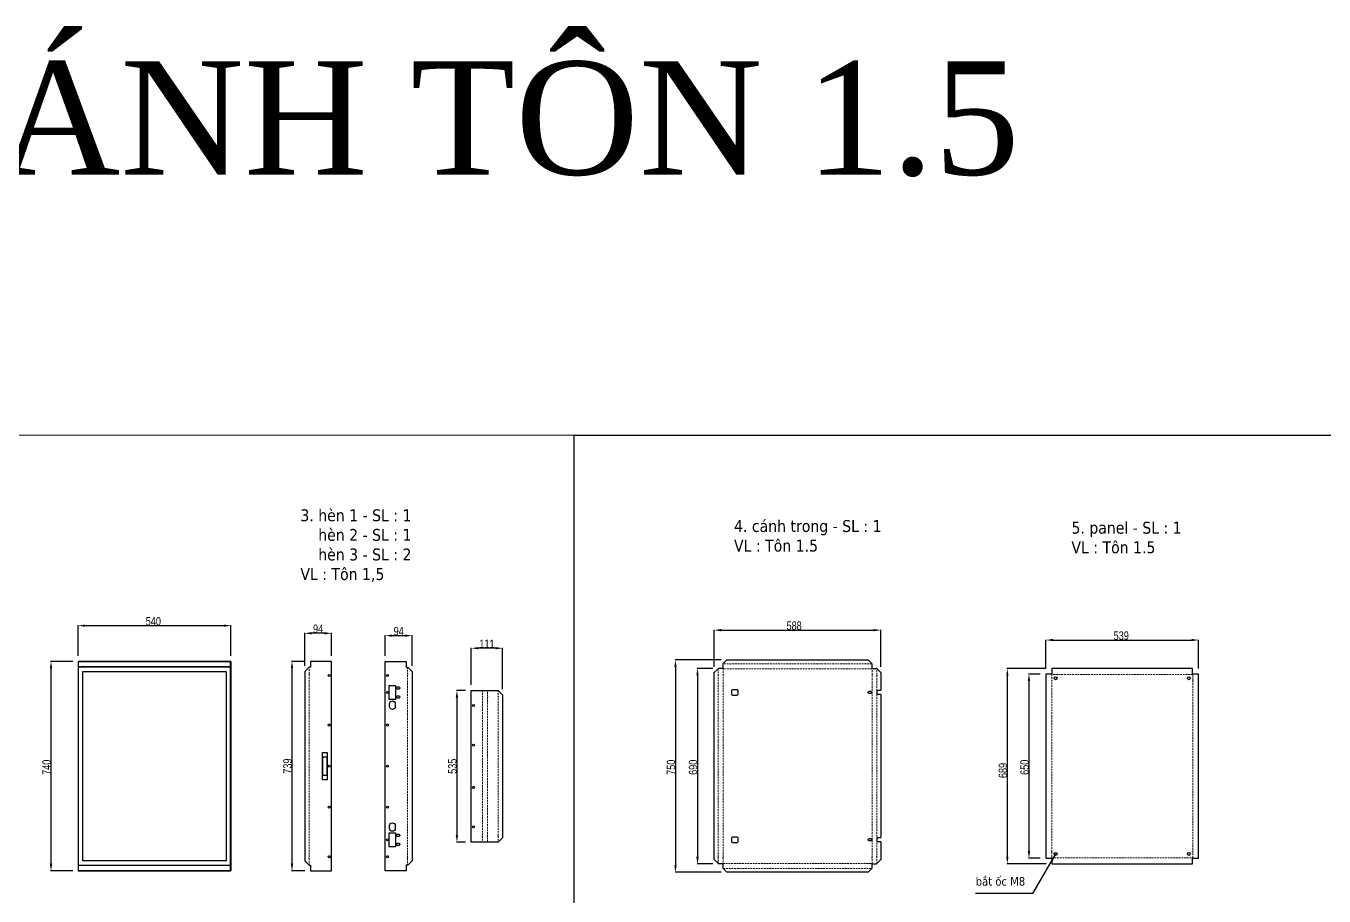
# Model space of a CAD drawing. Header units: inches. Extents: x 21 to 136330, y 8 to 58290.
# Drawn here: x 121051 to 125630, y 29249 to 32320 of the extents above; entities that cross this region are included whole.
import ezdxf
from ezdxf.enums import TextEntityAlignment as Align

# ---------------------------------------------------------------- set-up
doc = ezdxf.new("R2010")
doc.units = ezdxf.units.IN
doc.header["$MEASUREMENT"] = 0
doc.linetypes.add('HIDDEN', pattern=[9.525, 6.35, -3.175])
doc.layers.add('0 TĂNG CỨNG', color=7, linetype='Continuous', lineweight=15)
doc.layers.add('@.0.DM. NÉT ĐỨT', color=8, linetype='HIDDEN', lineweight=9)
for name, color, linetype in [('1-EMC-ACESS', 4, 'Continuous'), ('@.0.DM. NÉT CHÍNH', 7, 'Continuous'), ('@.DM. NÉT CẮT', 2, 'Continuous'), ('@.DM. ĐIỂM DẤU', 1, 'Continuous')]:
    doc.layers.add(name, color=color, linetype=linetype)
doc.layers.add('@.0.DM. KÍCH THƯỚC', color=8, linetype='Continuous', transparency=0.2)
doc.layers.add('@.0.DM. KÍCH THƯỚC @ 1', color=8, linetype='Continuous', transparency=0.2)
doc.styles.add('ARIAL', font='arial.ttf')
doc.styles.add('Note Text (ISO)', font='tahoma.ttf')
doc.styles.add('roman', font='roman.shx', dxfattribs={"width": 0.8})
doc.styles.add('Tahoma (Input Text)', font='tahoma.ttf')
doc.dimstyles.new('Kích thước Duy Mạnh', dxfattribs={"dimtxt": 30, "dimasz": 25, "dimexe": 1.25, "dimexo": 20, "dimtad": 1, "dimdec": 1, "dimtxsty": 'roman', "dimcen": 2.5, "dimclrd": 8, "dimclre": 8, "dimclrt": 2, "dimadec": 0, "dimazin": 0, "dimtfac": 1, "dimtdec": 1, "dimtix": 1, "dimtmove": 0, "dimatfit": 3, "dimfxl": 1, "dimtfillclr": 1, "dimarcsym": 0})

# ---------------------------------------------------------------- blocks, each defined once
blk = doc.blocks.new('*D1731')
at = {"layer": '@.0.DM. KÍCH THƯỚC', "color": 8, "lineweight": -2, "transparency": 16777216}
for p, q in [((121234.9, 30096.8), (121234.9, 30204.2)), ((121774.4, 30096.8), (121774.4, 30204.2))]:
    blk.add_line(p, q, dxfattribs=at)
at = {"layer": '@.0.DM. KÍCH THƯỚC', "lineweight": -2, "transparency": 16777216}
blk.add_line((121259.9, 30203), (121749.4, 30203), dxfattribs=at)
at = {"layer": '@.0.DM. KÍCH THƯỚC', "transparency": 16777216}
for points in [[(121259.9, 30207.1), (121259.9, 30198.8), (121234.9, 30203)], [(121749.4, 30207.1), (121749.4, 30198.8), (121774.4, 30203)]]:
    blk.add_solid(points, dxfattribs=at)
at = {"layer": 'Defpoints', "color": 0, "transparency": 16777216}
for p in [(121774.4, 30203), (121234.9, 30076.8), (121774.4, 30076.8)]:
    blk.add_point(p, dxfattribs=at)
at = {"layer": '@.0.DM. KÍCH THƯỚC', "color": 2, "transparency": 16777216, "insert": (121473.8, 30233.6), "char_height": 30, "attachment_point": 1, "style": 'roman'}
blk.add_mtext('540', dxfattribs=at)
blk = doc.blocks.new('*D1732')
at = {"layer": '@.0.DM. KÍCH THƯỚC', "color": 8, "lineweight": -2, "transparency": 16777216}
for p, q in [((121216.4, 30076.9), (121138.4, 30076.9)), ((121216.4, 29337.4), (121138.4, 29337.4))]:
    blk.add_line(p, q, dxfattribs=at)
at = {"layer": '@.0.DM. KÍCH THƯỚC', "lineweight": -2, "transparency": 16777216}
blk.add_line((121139.6, 30051.9), (121139.6, 29362.4), dxfattribs=at)
at = {"layer": '@.0.DM. KÍCH THƯỚC', "transparency": 16777216}
for points in [[(121135.4, 30051.9), (121143.8, 30051.9), (121139.6, 30076.9)], [(121135.4, 29362.4), (121143.8, 29362.4), (121139.6, 29337.4)]]:
    blk.add_solid(points, dxfattribs=at)
at = {"layer": 'Defpoints', "color": 0, "transparency": 16777216}
for p in [(121236.4, 30076.9), (121139.6, 29337.4), (121236.4, 29337.4)]:
    blk.add_point(p, dxfattribs=at)
at = {"layer": '@.0.DM. KÍCH THƯỚC', "color": 2, "transparency": 16777216, "insert": (121109, 29676.3), "char_height": 30, "attachment_point": 1, "rotation": 90, "style": 'roman'}
blk.add_mtext('740', dxfattribs=at)
blk = doc.blocks.new('*D1733')
at = {"layer": '@.0.DM. KÍCH THƯỚC', "color": 8, "lineweight": -2, "transparency": 16777216}
for p, q in [((124648.5, 30052.2), (124648.5, 30153.4)), ((125187.2, 30052.2), (125187.2, 30153.4))]:
    blk.add_line(p, q, dxfattribs=at)
at = {"layer": '@.0.DM. KÍCH THƯỚC', "lineweight": -2, "transparency": 16777216}
blk.add_line((124673.5, 30152.2), (125162.2, 30152.2), dxfattribs=at)
at = {"layer": '@.0.DM. KÍCH THƯỚC', "transparency": 16777216}
for points in [[(124673.5, 30156.3), (124673.5, 30148), (124648.5, 30152.2)], [(125162.2, 30156.3), (125162.2, 30148), (125187.2, 30152.2)]]:
    blk.add_solid(points, dxfattribs=at)
at = {"layer": 'Defpoints', "color": 0, "transparency": 16777216}
for p in [(125187.2, 30152.2), (124648.5, 30032.2), (125187.2, 30032.2)]:
    blk.add_point(p, dxfattribs=at)
at = {"layer": '@.0.DM. KÍCH THƯỚC', "color": 2, "transparency": 16777216, "insert": (124887.6, 30182.8), "char_height": 30, "attachment_point": 1, "style": 'roman'}
blk.add_mtext('539', dxfattribs=at)
blk = doc.blocks.new('*D1734')
at = {"layer": '@.0.DM. KÍCH THƯỚC', "color": 8, "lineweight": -2, "transparency": 16777216}
for p, q in [((124649.5, 30051.6), (124511.3, 30051.6)), ((124649.5, 29362.8), (124511.3, 29362.8))]:
    blk.add_line(p, q, dxfattribs=at)
at = {"layer": '@.0.DM. KÍCH THƯỚC', "lineweight": -2, "transparency": 16777216}
blk.add_line((124512.6, 29387.8), (124512.6, 30026.6), dxfattribs=at)
at = {"layer": '@.0.DM. KÍCH THƯỚC', "transparency": 16777216}
for points in [[(124508.4, 30026.6), (124516.7, 30026.6), (124512.6, 30051.6)], [(124508.4, 29387.8), (124516.7, 29387.8), (124512.6, 29362.8)]]:
    blk.add_solid(points, dxfattribs=at)
at = {"layer": 'Defpoints', "color": 0, "transparency": 16777216}
for p in [(124512.6, 30051.6), (124669.5, 30051.6), (124669.5, 29362.8)]:
    blk.add_point(p, dxfattribs=at)
at = {"layer": '@.0.DM. KÍCH THƯỚC', "color": 2, "transparency": 16777216, "insert": (124482, 29665), "char_height": 30, "attachment_point": 1, "rotation": 90, "style": 'roman'}
blk.add_mtext('689', dxfattribs=at)
blk = doc.blocks.new('*D1758')
at = {"layer": '@.0.DM. KÍCH THƯỚC', "color": 8, "lineweight": -2, "transparency": 16777216}
for p, q in [((123503.8, 30082), (123340.8, 30082)), ((123503.8, 29332.4), (123340.8, 29332.4))]:
    blk.add_line(p, q, dxfattribs=at)
at = {"layer": '@.0.DM. KÍCH THƯỚC', "lineweight": -2, "transparency": 16777216}
blk.add_line((123342, 30057), (123342, 29357.4), dxfattribs=at)
at = {"layer": '@.0.DM. KÍCH THƯỚC', "transparency": 16777216}
for points in [[(123337.9, 30057), (123346.2, 30057), (123342, 30082)], [(123337.9, 29357.4), (123346.2, 29357.4), (123342, 29332.4)]]:
    blk.add_solid(points, dxfattribs=at)
at = {"layer": 'Defpoints', "color": 0, "transparency": 16777216}
for p in [(123523.8, 30082), (123342, 29332.4), (123523.8, 29332.4)]:
    blk.add_point(p, dxfattribs=at)
at = {"layer": '@.0.DM. KÍCH THƯỚC', "color": 2, "transparency": 16777216, "insert": (123311.4, 29676.3), "char_height": 30, "attachment_point": 1, "rotation": 90, "style": 'roman'}
blk.add_mtext('750', dxfattribs=at)
blk = doc.blocks.new('*D1759')
at = {"layer": '@.0.DM. KÍCH THƯỚC', "color": 8, "lineweight": -2, "transparency": 16777216}
for p, q in [((123478.9, 30057.1), (123478.9, 30188.4)), ((124066.5, 30057.1), (124066.5, 30188.4))]:
    blk.add_line(p, q, dxfattribs=at)
at = {"layer": '@.0.DM. KÍCH THƯỚC', "lineweight": -2, "transparency": 16777216}
blk.add_line((123503.9, 30187.1), (124041.5, 30187.1), dxfattribs=at)
at = {"layer": '@.0.DM. KÍCH THƯỚC', "transparency": 16777216}
for points in [[(123503.9, 30191.3), (123503.9, 30182.9), (123478.9, 30187.1)], [(124041.5, 30191.3), (124041.5, 30182.9), (124066.5, 30187.1)]]:
    blk.add_solid(points, dxfattribs=at)
at = {"layer": 'Defpoints', "color": 0, "transparency": 16777216}
for p in [(124066.5, 30187.1), (123478.9, 30037.1), (124066.5, 30037.1)]:
    blk.add_point(p, dxfattribs=at)
at = {"layer": '@.0.DM. KÍCH THƯỚC', "color": 2, "transparency": 16777216, "insert": (123733.9, 30217.7), "char_height": 30, "attachment_point": 1, "style": 'roman'}
blk.add_mtext('588', dxfattribs=at)
blk = doc.blocks.new('*D1760')
at = {"layer": '@.0.DM. KÍCH THƯỚC', "color": 8, "lineweight": -2, "transparency": 16777216}
for p, q in [((123474.3, 30052.2), (123418.6, 30052.2)), ((123474.3, 29362.2), (123418.6, 29362.2))]:
    blk.add_line(p, q, dxfattribs=at)
at = {"layer": '@.0.DM. KÍCH THƯỚC', "lineweight": -2, "transparency": 16777216}
blk.add_line((123419.8, 30027.2), (123419.8, 29387.2), dxfattribs=at)
at = {"layer": '@.0.DM. KÍCH THƯỚC', "transparency": 16777216}
for points in [[(123415.6, 30027.2), (123424, 30027.2), (123419.8, 30052.2)], [(123415.6, 29387.2), (123424, 29387.2), (123419.8, 29362.2)]]:
    blk.add_solid(points, dxfattribs=at)
at = {"layer": 'Defpoints', "color": 0, "transparency": 16777216}
for p in [(123494.3, 30052.2), (123419.8, 29362.2), (123494.3, 29362.2)]:
    blk.add_point(p, dxfattribs=at)
at = {"layer": '@.0.DM. KÍCH THƯỚC', "color": 2, "transparency": 16777216, "insert": (123389.2, 29676.3), "char_height": 30, "attachment_point": 1, "rotation": 90, "style": 'roman'}
blk.add_mtext('690', dxfattribs=at)
blk = doc.blocks.new('*D1761')
at = {"layer": '@.0.DM. KÍCH THƯỚC', "color": 8, "lineweight": -2, "transparency": 16777216}
for p, q in [((124628.5, 30032.2), (124587.6, 30032.2)), ((124628.5, 29382.2), (124587.6, 29382.2))]:
    blk.add_line(p, q, dxfattribs=at)
at = {"layer": '@.0.DM. KÍCH THƯỚC', "lineweight": -2, "transparency": 16777216}
blk.add_line((124588.9, 30007.2), (124588.9, 29407.2), dxfattribs=at)
at = {"layer": '@.0.DM. KÍCH THƯỚC', "transparency": 16777216}
for points in [[(124584.7, 30007.2), (124593.1, 30007.2), (124588.9, 30032.2)], [(124584.7, 29407.2), (124593.1, 29407.2), (124588.9, 29382.2)]]:
    blk.add_solid(points, dxfattribs=at)
at = {"layer": 'Defpoints', "color": 0, "transparency": 16777216}
for p in [(124648.5, 30032.2), (124588.9, 29382.2), (124648.5, 29382.2)]:
    blk.add_point(p, dxfattribs=at)
at = {"layer": '@.0.DM. KÍCH THƯỚC', "color": 2, "transparency": 16777216, "insert": (124558.3, 29676.3), "char_height": 30, "attachment_point": 1, "rotation": 90, "style": 'roman'}
blk.add_mtext('650', dxfattribs=at)
blk = doc.blocks.new('KHUNG KT1')
at = {"color": 7}
blk.add_lwpolyline([(0, 0), (7128, 0), (7128, -5040), (0, -5040)], close=True, dxfattribs=at)
at = {"color": 1, "style": 'Tahoma (Input Text)', "flags": 8}
for tag, p in [('#03', (1514.7, -4846.3)), ('#01', (328.9, -4851.1)), ('#05', (2819, -4851.1)), ('#07', (4424, -4851.1)), ('#09', (5172.9, -4851.1)), ('#02', (189.8, -4995.1)), ('#04', (1755.3, -4995.1)), ('#06', (2727.8, -4995.1)), ('#08', (4382.7, -4995.1)), ('#10', (5172.9, -4995.1))]:
    blk.add_attdef(tag, p, '', height=60, dxfattribs=at)
blk.add_attdef('#11', text='', height=60, dxfattribs=at).set_placement((6996, -4961.6), align=Align.CENTER)
at = {"layer": '0 TĂNG CỨNG', "color": 1, "style": 'ARIAL'}
blk.add_attdef('#12', (852.8, -4987.6), '', height=60, dxfattribs=at)
blk = doc.blocks.new('*D1775')
at = {"layer": '@.0.DM. KÍCH THƯỚC', "color": 8, "lineweight": -2, "transparency": 16777216}
for p, q in [((122034.8, 30076.8), (121988.3, 30076.8)), ((122034.8, 29337.5), (121988.3, 29337.5))]:
    blk.add_line(p, q, dxfattribs=at)
at = {"layer": '@.0.DM. KÍCH THƯỚC', "lineweight": -2, "transparency": 16777216}
blk.add_line((121989.6, 30051.8), (121989.6, 29362.5), dxfattribs=at)
at = {"layer": '@.0.DM. KÍCH THƯỚC', "transparency": 16777216}
for points in [[(121985.4, 30051.8), (121993.8, 30051.8), (121989.6, 30076.8)], [(121985.4, 29362.5), (121993.8, 29362.5), (121989.6, 29337.5)]]:
    blk.add_solid(points, dxfattribs=at)
at = {"layer": 'Defpoints', "color": 0, "transparency": 16777216}
for p in [(122054.8, 30076.8), (121989.6, 29337.5), (122054.8, 29337.5)]:
    blk.add_point(p, dxfattribs=at)
at = {"layer": '@.0.DM. KÍCH THƯỚC', "color": 2, "transparency": 16777216, "insert": (121974, 29707.2), "char_height": 30, "attachment_point": 5, "rotation": 90, "style": 'roman'}
blk.add_mtext('739', dxfattribs=at)
blk = doc.blocks.new('*D1776')
at = {"layer": '@.0.DM. KÍCH THƯỚC', "color": 8, "lineweight": -2, "transparency": 16777216}
for p, q in [((122601.9, 29974.3), (122570, 29974.3)), ((122601.9, 29439), (122570, 29439))]:
    blk.add_line(p, q, dxfattribs=at)
at = {"layer": '@.0.DM. KÍCH THƯỚC', "lineweight": -2, "transparency": 16777216}
blk.add_line((122571.2, 29949.3), (122571.2, 29464), dxfattribs=at)
at = {"layer": '@.0.DM. KÍCH THƯỚC', "transparency": 16777216}
for points in [[(122567.1, 29949.3), (122575.4, 29949.3), (122571.2, 29974.3)], [(122567.1, 29464), (122575.4, 29464), (122571.2, 29439)]]:
    blk.add_solid(points, dxfattribs=at)
at = {"layer": 'Defpoints', "color": 0, "transparency": 16777216}
for p in [(122621.9, 29974.3), (122571.2, 29439), (122621.9, 29439)]:
    blk.add_point(p, dxfattribs=at)
at = {"layer": '@.0.DM. KÍCH THƯỚC', "color": 2, "transparency": 16777216, "insert": (122555.6, 29706.7), "char_height": 30, "attachment_point": 5, "rotation": 90, "style": 'roman'}
blk.add_mtext('535', dxfattribs=at)
blk = doc.blocks.new('*D1780')
at = {"layer": '@.0.DM. KÍCH THƯỚC', "color": 8, "lineweight": -2, "transparency": 16777216}
for p, q in [((122034.4, 30061.4), (122034.4, 30177.2)), ((122128.8, 30096.8), (122128.8, 30177.2))]:
    blk.add_line(p, q, dxfattribs=at)
at = {"layer": '@.0.DM. KÍCH THƯỚC', "lineweight": -2, "transparency": 16777216}
blk.add_line((122103.8, 30176), (122059.4, 30176), dxfattribs=at)
at = {"layer": '@.0.DM. KÍCH THƯỚC', "transparency": 16777216}
for points in [[(122059.4, 30180.2), (122059.4, 30171.8), (122034.4, 30176)], [(122103.8, 30180.2), (122103.8, 30171.8), (122128.8, 30176)]]:
    blk.add_solid(points, dxfattribs=at)
at = {"layer": 'Defpoints', "color": 0, "transparency": 16777216}
for p in [(122034.4, 30176), (122034.4, 30041.4), (122128.8, 30076.8)]:
    blk.add_point(p, dxfattribs=at)
at = {"layer": '@.0.DM. KÍCH THƯỚC', "color": 2, "transparency": 16777216, "insert": (122081.6, 30191.6), "char_height": 30, "attachment_point": 5, "style": 'roman'}
blk.add_mtext('94', dxfattribs=at)
blk = doc.blocks.new('*D1781')
at = {"layer": '@.0.DM. KÍCH THƯỚC', "color": 8, "lineweight": -2, "transparency": 16777216}
for p, q in [((122318.7, 30096.8), (122318.7, 30168.9)), ((122413.1, 30061.4), (122413.1, 30168.9))]:
    blk.add_line(p, q, dxfattribs=at)
at = {"layer": '@.0.DM. KÍCH THƯỚC', "lineweight": -2, "transparency": 16777216}
blk.add_line((122343.7, 30167.6), (122388.1, 30167.6), dxfattribs=at)
at = {"layer": '@.0.DM. KÍCH THƯỚC', "transparency": 16777216}
for points in [[(122343.7, 30171.8), (122343.7, 30163.5), (122318.7, 30167.6)], [(122388.1, 30171.8), (122388.1, 30163.5), (122413.1, 30167.6)]]:
    blk.add_solid(points, dxfattribs=at)
at = {"layer": 'Defpoints', "color": 0, "transparency": 16777216}
for p in [(122413.1, 30167.6), (122318.7, 30076.8), (122413.1, 30041.4)]:
    blk.add_point(p, dxfattribs=at)
at = {"layer": '@.0.DM. KÍCH THƯỚC', "color": 2, "transparency": 16777216, "insert": (122365.9, 30183.2), "char_height": 30, "attachment_point": 5, "style": 'roman'}
blk.add_mtext('94', dxfattribs=at)
blk = doc.blocks.new('*D1782')
at = {"layer": '@.0.DM. KÍCH THƯỚC', "color": 8, "lineweight": -2, "transparency": 16777216}
for p, q in [((122621.9, 29994.3), (122621.9, 30124.5)), ((122732.5, 29978.9), (122732.5, 30124.5))]:
    blk.add_line(p, q, dxfattribs=at)
at = {"layer": '@.0.DM. KÍCH THƯỚC', "lineweight": -2, "transparency": 16777216}
blk.add_line((122707.5, 30123.2), (122646.9, 30123.2), dxfattribs=at)
at = {"layer": '@.0.DM. KÍCH THƯỚC', "transparency": 16777216}
for points in [[(122646.9, 30127.4), (122646.9, 30119.1), (122621.9, 30123.2)], [(122707.5, 30127.4), (122707.5, 30119.1), (122732.5, 30123.2)]]:
    blk.add_solid(points, dxfattribs=at)
at = {"layer": 'Defpoints', "color": 0, "transparency": 16777216}
for p in [(122621.9, 30123.2), (122621.9, 29974.3), (122732.5, 29958.9)]:
    blk.add_point(p, dxfattribs=at)
at = {"layer": '@.0.DM. KÍCH THƯỚC', "color": 2, "transparency": 16777216, "insert": (122677.2, 30138.8), "char_height": 30, "attachment_point": 5, "style": 'roman'}
blk.add_mtext('111', dxfattribs=at)

msp = doc.modelspace()

# ---------------------------------------------------------------- linework, layer by layer
at = {"layer": '@.0.DM. KÍCH THƯỚC'}
msp.add_lwpolyline([(122113.755, 29739.1695), (122097.755, 29739.1695), (122097.755, 29675.1695), (122113.755, 29675.1695)], close=True, dxfattribs=at)
at = {"layer": '@.0.DM. NÉT CHÍNH'}
for p, q in [((123511.7829, 30069.9553), (123523.7829, 30081.9553)), ((123523.7829, 30081.9553), (124021.6415, 30081.9553)), ((124021.6415, 30081.9553), (124033.6415, 30069.9553)), ((121234.8714, 30076.8488), (121236.3714, 30076.8488)), ((121234.8714, 30076.8488), (121234.8714, 29337.4902)), ((121234.8714, 30056.8488), (121236.3714, 30056.8488)), ((121236.3714, 29337.4902), (121236.3714, 30076.8488)), ((121236.4421, 30075.4195), (121236.4421, 30076.9195)), ((121772.8007, 30076.9195), (121236.4421, 30076.9195)), ((121772.8007, 30075.4195), (121236.4421, 30075.4195)), ((121236.4421, 30073.9195), (121236.4421, 30075.4195)), ((121236.4421, 30059.9195), (121236.4421, 30073.9195)), ((121236.4421, 30059.9195), (121236.4421, 30056.9195)), ((121236.4421, 30058.4195), (121772.8007, 30058.4195)), ((121772.8007, 30056.9195), (121236.4421, 30056.9195)), ((121251.8714, 29372.9195), (121251.8714, 30041.4195)), ((121251.8714, 30041.4195), (121757.3714, 30041.4195)), ((121757.3714, 30041.4195), (121757.3714, 29372.9195)), ((121772.8007, 30075.4195), (121772.8007, 30076.9195)), ((121772.8007, 30073.9195), (121772.8007, 30075.4195)), ((121772.8007, 30073.9195), (121772.8007, 30059.9195)), ((121772.8007, 30056.9195), (121772.8007, 30059.9195)), ((121772.8714, 29337.4902), (121772.8714, 30076.8488)), ((121774.3714, 30076.8488), (121772.8714, 30076.8488)), ((121772.8714, 30056.8488), (121774.3714, 30056.8488)), ((121774.3714, 30076.8488), (121774.3714, 29337.4902)), ((123478.9263, 30037.0988), (123490.9263, 30049.0988)), ((123478.9263, 29377.2402), (123478.9263, 30037.0988)), ((123509.1086, 30052.1695), (123494.3193, 30052.1695)), ((123510.4122, 30066.5624), (123510.7577, 30067.4177)), ((123510.4122, 30052.1695), (123510.4122, 30066.5624)), ((123510.4122, 30052.1695), (123510.4122, 30050.8659)), ((123510.7577, 30067.4177), (123510.8691, 30067.6934)), ((123510.8691, 30067.6934), (123511.7829, 30069.9553)), ((124033.6415, 30069.9553), (124034.5553, 30067.6934)), ((124034.5553, 30067.6934), (124034.6666, 30067.4177)), ((124034.6666, 30067.4177), (124035.0122, 30066.5624)), ((124035.0122, 30066.5624), (124035.0122, 30052.1695)), ((124035.0122, 30052.1695), (124035.0122, 30050.8659)), ((124036.3157, 30052.1695), (124051.1051, 30052.1695)), ((124054.498, 30049.0988), (124066.498, 30037.0988)), ((124066.498, 30037.0988), (124066.498, 29974.6695)), ((121772.8714, 30030.3488), (121774.3714, 30030.3488)), ((121772.8714, 30023.3488), (121774.3714, 30023.3488)), ((124052.8016, 29974.6695), (124052.8016, 29959.6695)), ((124053.1739, 29974.6695), (124052.8016, 29974.6695)), ((124053.1739, 29959.6695), (124052.8016, 29959.6695)), ((124053.1739, 29974.6695), (124066.498, 29974.6695)), ((124066.498, 29959.6695), (124053.1739, 29959.6695)), ((124066.498, 29959.6695), (124066.498, 29454.6695)), ((124053.1739, 29454.6695), (124052.8016, 29454.6695)), ((124052.8016, 29454.6695), (124052.8016, 29439.6695)), ((124053.1739, 29439.6695), (124052.8016, 29439.6695)), ((124053.1739, 29454.6695), (124066.498, 29454.6695)), ((124066.498, 29439.6695), (124053.1739, 29439.6695)), ((124066.498, 29439.6695), (124066.498, 29377.2402)), ((121236.3714, 29357.4902), (121234.8714, 29357.4902)), ((121236.4421, 29357.4195), (121772.8007, 29357.4195)), ((121236.4421, 29357.4195), (121236.4421, 29354.4195)), ((121772.8007, 29355.9195), (121236.4421, 29355.9195)), ((121236.4421, 29340.4195), (121236.4421, 29354.4195)), ((121757.3714, 29372.9195), (121251.8714, 29372.9195)), ((121772.8007, 29354.4195), (121772.8007, 29357.4195)), ((121772.8007, 29354.4195), (121772.8007, 29340.4195)), ((121772.8714, 29390.9902), (121774.3714, 29390.9902)), ((121772.8714, 29383.9902), (121774.3714, 29383.9902)), ((121774.3714, 29357.4902), (121772.8714, 29357.4902)), ((123490.9263, 29365.2402), (123478.9263, 29377.2402)), ((123509.1086, 29362.1695), (123494.3193, 29362.1695)), ((123510.4122, 29362.1695), (123510.4122, 29363.473)), ((123510.4122, 29347.7766), (123510.4122, 29362.1695)), ((123510.7577, 29346.9212), (123510.4122, 29347.7766)), ((123510.8691, 29346.6456), (123510.7577, 29346.9212)), ((124034.6666, 29346.9212), (124033.6415, 29344.3836)), ((124035.0122, 29347.7766), (124034.6666, 29346.9212)), ((124035.0122, 29362.1695), (124035.0122, 29363.473)), ((124035.0122, 29362.1695), (124035.0122, 29347.7766)), ((124036.3157, 29362.1695), (124051.1051, 29362.1695)), ((124066.498, 29377.2402), (124054.498, 29365.2402)), ((121234.8714, 29337.4902), (121236.3714, 29337.4902)), ((121236.4421, 29340.4195), (121236.4421, 29338.9195)), ((121236.4421, 29338.9195), (121772.8007, 29338.9195)), ((121236.4421, 29338.9195), (121236.4421, 29337.4195)), ((121236.4421, 29337.4195), (121772.8007, 29337.4195)), ((121772.8007, 29340.4195), (121772.8007, 29338.9195)), ((121772.8007, 29338.9195), (121772.8007, 29337.4195)), ((121774.3714, 29337.4902), (121772.8714, 29337.4902)), ((123511.7829, 29344.3836), (123510.8691, 29346.6456)), ((123523.7829, 29332.3836), (123511.7829, 29344.3836)), ((124021.6415, 29332.3836), (123523.7829, 29332.3836)), ((124033.6415, 29344.3836), (124021.6415, 29332.3836))]:
    msp.add_line(p, q, dxfattribs=at)
for points in [[(122128.755, 30076.8488), (122054.755, 30076.8488), (122054.755, 30056.8488), (122049.7913, 30056.8488), (122034.3621, 30041.4195), (122034.3621, 29372.9195), (122049.7913, 29357.4902), (122054.755, 29357.4902), (122054.755, 29337.4902), (122128.755, 29337.4902)], [(122318.7073, 29337.4902), (122318.7073, 30076.8488), (122392.7073, 30076.8488), (122392.7073, 30056.8488), (122397.6709, 30056.8488), (122413.1002, 30041.4195), (122413.1002, 29372.9195), (122397.6709, 29357.4902), (122392.7073, 29357.4902), (122392.7073, 29337.4902)], [(122621.8679, 29438.9902), (122621.8679, 29974.3488), (122717.1174, 29974.3488), (122732.5467, 29958.9195), (122732.5467, 29454.4195), (122717.1174, 29438.9902)]]:
    msp.add_lwpolyline(points, close=True, dxfattribs=at)
msp.add_lwpolyline([(125166.1433, 29382.1695), (125166.1433, 29383.473, -0.414213562), (125167.4468, 29382.1695), (125187.2362, 29382.1695), (125187.2362, 30032.1695), (125167.4468, 30032.1695, -0.414213562), (125166.1433, 30030.8659), (125166.1433, 30032.1695), (125166.1433, 30051.5624), (124669.5433, 30051.5624), (124669.5433, 30032.1695), (124669.5433, 30030.8659, -0.414213562), (124668.2397, 30032.1695), (124648.4504, 30032.1695), (124648.4504, 29382.1695), (124668.2397, 29382.1695, -0.414213562), (124669.5433, 29383.473), (124669.5433, 29382.1695), (124669.5433, 29362.7766), (125166.1433, 29362.7766)], format="xyb", close=True, dxfattribs=at)
for centre, start, end in [((123510.4122, 30052.1695), 180, 270), ((124035.0122, 30052.1695), 270, 0), ((123510.4122, 29362.1695), 90, 180), ((124035.0122, 29362.1695), 0, 90)]:
    msp.add_arc(centre, 1.3035, start, end, dxfattribs=at)
for points, knots in [([(121237.8714, 30055.4195), (121236.8451, 30055.7308), (121235.8368, 30056.0421), (121235.3052, 30056.3533), (121235.0232, 30056.5185), (121234.8714, 30056.6836), (121234.8714, 30056.8488)], [0, 0, 0, 0, 1.026321876, 1.026321876, 1.026321876, 1.570796327, 1.570796327, 1.570796327, 1.570796327]), ([(121237.8714, 30055.4195), (121237.2612, 30055.7897), (121236.6719, 30056.1598), (121236.4625, 30056.53), (121236.4024, 30056.6363), (121236.3714, 30056.7425), (121236.3714, 30056.8488)], [0, 0, 0, 0, 1.220509277, 1.220509277, 1.220509277, 1.570796327, 1.570796327, 1.570796327, 1.570796327]), ([(121236.4421, 30058.4195), (121236.7534, 30058.4195), (121237.0647, 30057.8513), (121237.376, 30056.9734), (121237.5411, 30056.5076), (121237.7063, 30055.9639), (121237.8714, 30055.4195)], [0, 0, 0, 0, 1.026321876, 1.026321876, 1.026321876, 1.570796327, 1.570796327, 1.570796327, 1.570796327]), ([(121237.8714, 30055.4195), (121237.5012, 30056.0297), (121237.131, 30056.619), (121236.7609, 30056.8284), (121236.6546, 30056.8885), (121236.5484, 30056.9195), (121236.4421, 30056.9195)], [0, 0, 0, 0, 1.220509277, 1.220509277, 1.220509277, 1.570796327, 1.570796327, 1.570796327, 1.570796327]), ([(121771.3714, 30055.4195), (121771.6827, 30056.4458), (121771.994, 30057.4541), (121772.3053, 30057.9857), (121772.4704, 30058.2677), (121772.6356, 30058.4195), (121772.8007, 30058.4195)], [0, 0, 0, 0, 1.026321876, 1.026321876, 1.026321876, 1.570796327, 1.570796327, 1.570796327, 1.570796327]), ([(121771.3714, 30055.4195), (121771.7416, 30056.0297), (121772.1118, 30056.619), (121772.482, 30056.8284), (121772.5882, 30056.8885), (121772.6945, 30056.9195), (121772.8007, 30056.9195)], [0, 0, 0, 0, 1.220509277, 1.220509277, 1.220509277, 1.570796327, 1.570796327, 1.570796327, 1.570796327]), ([(121774.3714, 30056.8488), (121774.3714, 30056.5375), (121773.8032, 30056.2262), (121772.9253, 30055.9149), (121772.4596, 30055.7498), (121771.9159, 30055.5846), (121771.3714, 30055.4195)], [0, 0, 0, 0, 1.026321876, 1.026321876, 1.026321876, 1.570796327, 1.570796327, 1.570796327, 1.570796327]), ([(121771.3714, 30055.4195), (121771.9817, 30055.7897), (121772.5709, 30056.1598), (121772.7803, 30056.53), (121772.8404, 30056.6363), (121772.8714, 30056.7425), (121772.8714, 30056.8488)], [0, 0, 0, 0, 1.220509277, 1.220509277, 1.220509277, 1.570796327, 1.570796327, 1.570796327, 1.570796327]), ([(121234.8714, 29357.4902), (121234.8714, 29357.8015), (121235.4396, 29358.1128), (121236.3175, 29358.424), (121236.7833, 29358.5892), (121237.3269, 29358.7543), (121237.8714, 29358.9195)], [0, 0, 0, 0, 1.026321876, 1.026321876, 1.026321876, 1.570796327, 1.570796327, 1.570796327, 1.570796327]), ([(121237.8714, 29358.9195), (121237.2612, 29358.5493), (121236.6719, 29358.1791), (121236.4625, 29357.8089), (121236.4024, 29357.7027), (121236.3714, 29357.5964), (121236.3714, 29357.4902)], [0, 0, 0, 0, 1.220509277, 1.220509277, 1.220509277, 1.570796327, 1.570796327, 1.570796327, 1.570796327]), ([(121237.8714, 29358.9195), (121237.5601, 29357.8932), (121237.2488, 29356.8849), (121236.9376, 29356.3533), (121236.7724, 29356.0713), (121236.6073, 29355.9195), (121236.4421, 29355.9195)], [0, 0, 0, 0, 1.026321876, 1.026321876, 1.026321876, 1.570796327, 1.570796327, 1.570796327, 1.570796327]), ([(121237.8714, 29358.9195), (121237.5012, 29358.3092), (121237.131, 29357.72), (121236.7609, 29357.5106), (121236.6546, 29357.4505), (121236.5484, 29357.4195), (121236.4421, 29357.4195)], [0, 0, 0, 0, 1.220509277, 1.220509277, 1.220509277, 1.570796327, 1.570796327, 1.570796327, 1.570796327]), ([(121771.3714, 29358.9195), (121772.3977, 29358.6082), (121773.406, 29358.2969), (121773.9376, 29357.9856), (121774.2196, 29357.8205), (121774.3714, 29357.6553), (121774.3714, 29357.4902)], [0, 0, 0, 0, 1.026321876, 1.026321876, 1.026321876, 1.570796327, 1.570796327, 1.570796327, 1.570796327]), ([(121772.8007, 29355.9195), (121772.4894, 29355.9195), (121772.1781, 29356.4877), (121771.8668, 29357.3656), (121771.7017, 29357.8313), (121771.5366, 29358.375), (121771.3714, 29358.9195)], [0, 0, 0, 0, 1.026321876, 1.026321876, 1.026321876, 1.570796327, 1.570796327, 1.570796327, 1.570796327]), ([(121771.3714, 29358.9195), (121771.9817, 29358.5493), (121772.5709, 29358.1791), (121772.7803, 29357.8089), (121772.8404, 29357.7027), (121772.8714, 29357.5964), (121772.8714, 29357.4902)], [0, 0, 0, 0, 1.220509277, 1.220509277, 1.220509277, 1.570796327, 1.570796327, 1.570796327, 1.570796327]), ([(121771.3714, 29358.9195), (121771.7416, 29358.3092), (121772.1118, 29357.72), (121772.482, 29357.5106), (121772.5882, 29357.4505), (121772.6945, 29357.4195), (121772.8007, 29357.4195)], [0, 0, 0, 0, 1.220509277, 1.220509277, 1.220509277, 1.570796327, 1.570796327, 1.570796327, 1.570796327])]:
    msp.add_open_spline(points, degree=3, knots=knots, dxfattribs=at)
for points in [[(123493.1883, 30051.4449), (123492.3903, 30050.7984), (123491.6584, 30049.946), (123490.9263, 30049.0988)], [(123494.3193, 30052.1695), (123493.9275, 30051.9881), (123493.5508, 30051.7386), (123493.1883, 30051.4449)], [(124052.2361, 30051.4449), (124051.8736, 30051.7386), (124051.4969, 30051.9881), (124051.1051, 30052.1695)], [(124054.498, 30049.0988), (124053.766, 30049.946), (124053.0341, 30050.7984), (124052.2361, 30051.4449)], [(123490.9263, 29365.2402), (123491.6514, 29364.401), (123492.3728, 29363.5547), (123493.1883, 29362.894)], [(123493.1883, 29362.894), (123493.5433, 29362.6064), (123493.9178, 29362.3553), (123494.3193, 29362.1695)], [(124051.1051, 29362.1695), (124052.3593, 29362.7501), (124053.4335, 29364.0081), (124054.498, 29365.2402)]]:
    msp.add_open_spline(points, degree=3, dxfattribs=at)
at = {"layer": '@.0.DM. NÉT ĐỨT'}
for p, q in [((122050.0585, 29357.4902), (122050.0585, 30056.8488)), ((122397.4037, 30056.8488), (122397.4037, 29357.4902)), ((123492.6228, 30050.9448), (123492.6228, 29363.3942)), ((124034.3268, 30068.2589), (123511.0975, 30068.2589)), ((124052.8016, 29363.3942), (124052.8016, 30050.9448)), ((122662.0644, 29974.3488), (122662.0644, 29438.9902)), ((122679.4573, 29438.9902), (122679.4573, 29974.3488)), ((122716.8502, 29974.3488), (122716.8502, 29438.9902)), ((123511.0975, 29346.0801), (124034.3268, 29346.0801))]:
    msp.add_line(p, q, dxfattribs=at)
for points in [[(124035.4086, 29363.473), (124035.4086, 30050.8659), (123510.0157, 30050.8659), (123510.0157, 29363.473)], [(125166.5397, 29383.473), (125166.5397, 30030.8659), (124669.1468, 30030.8659), (124669.1468, 29383.473)]]:
    msp.add_lwpolyline(points, close=True, dxfattribs=at)
at = {"layer": '@.DM. NÉT CẮT'}
for points in [[(122354.7073, 29942.1695), (122332.7073, 29942.1695), (122332.7073, 29992.1695), (122354.7073, 29992.1695)], [(122097.755, 29755.6695), (122113.755, 29755.6695), (122113.755, 29658.6695), (122097.755, 29658.6695)], [(122332.7073, 29472.1695), (122354.7073, 29472.1695), (122354.7073, 29422.1695), (122332.7073, 29422.1695)]]:
    msp.add_lwpolyline(points, close=True, dxfattribs=at)
for points in [[(122366.2073, 29978.9195), (122362.2073, 29978.9195, -1), (122362.2073, 29986.9195), (122366.2073, 29986.9195, -1)], [(122362.2073, 29955.4195), (122366.2073, 29955.4195, -1), (122366.2073, 29947.4195), (122362.2073, 29947.4195, -1)], [(123541.2122, 29959.6695), (123541.2122, 29974.6695, -0.414213562), (123544.2122, 29977.6695), (123559.2122, 29977.6695, -0.414213562), (123562.2122, 29974.6695), (123562.2122, 29959.6695, -0.414213562), (123559.2122, 29956.6695), (123544.2122, 29956.6695, -0.414213562)], [(122333.7073, 29917.1695), (122333.7073, 29927.1695, -1), (122353.7073, 29927.1695), (122353.7073, 29917.1695, -1)], [(122333.7073, 29487.1695), (122333.7073, 29497.1695, -1), (122353.7073, 29497.1695), (122353.7073, 29487.1695, -1)], [(122366.2073, 29458.9195), (122362.2073, 29458.9195, -1), (122362.2073, 29466.9195), (122366.2073, 29466.9195, -1)], [(123544.2122, 29457.6695), (123559.2122, 29457.6695, -0.414213562), (123562.2122, 29454.6695), (123562.2122, 29439.6695, -0.414213562), (123559.2122, 29436.6695), (123544.2122, 29436.6695, -0.414213562), (123541.2122, 29439.6695), (123541.2122, 29454.6695, -0.414213562)], [(122362.2073, 29435.4195), (122366.2073, 29435.4195, -1), (122366.2073, 29427.4195), (122362.2073, 29427.4195, -1)]]:
    msp.add_lwpolyline(points, format="xyb", close=True, dxfattribs=at)
for centre, radius in [((122120.755, 30026.8488), 3.5), ((122326.7073, 30026.8488), 3.5), ((124682.8433, 30017.1695), 5), ((125152.8433, 30017.1695), 5), ((122326.7073, 29967.1695), 3.5), ((122629.8679, 29920.9195), 3.5), ((122120.755, 29852.1695), 3.5), ((122326.7073, 29852.1695), 3.5), ((122629.8679, 29781.1695), 3.5), ((122120.755, 29707.1695), 3.5), ((122326.7073, 29707.1695), 3.5), ((122629.8679, 29632.1695), 3.5), ((122120.755, 29562.1695), 3.5), ((122326.7073, 29562.1695), 3.5), ((122629.8679, 29492.4195), 3.5), ((122326.7073, 29447.1695), 3.5), ((124682.8433, 29397.1695), 5), ((125152.8433, 29397.1695), 5), ((122120.755, 29387.4902), 3.5), ((122326.7073, 29387.4902), 3.5)]:
    msp.add_circle(centre, radius, dxfattribs=at)
for points, weights, knots in [([(124033.7122, 29965.233), (124034.1461, 29965.7776), (124034.4136, 29966.4351), (124034.4431, 29967.0423), (124034.4706, 29967.6083), (124034.3022, 29968.2088), (124033.9623, 29968.7527), (124033.8863, 29968.8743), (124033.8026, 29968.9925), (124033.7122, 29969.106), (124032.9898, 29970.4116), (124031.7044, 29971.1695), (124030.2122, 29971.1695), (124028.8788, 29971.1695), (124027.5455, 29971.1695), (124026.2122, 29971.1695), (124023.869, 29971.1695), (124022.2122, 29969.5126), (124022.2122, 29967.1695), (124022.2122, 29964.8263), (124023.869, 29963.1695), (124026.2122, 29963.1695), (124027.5455, 29963.1695), (124028.8788, 29963.1695), (124030.2122, 29963.1695), (124031.7044, 29963.1695), (124032.9898, 29963.9273), (124033.7122, 29965.233)], [1, 1, 1, 1, 1, 1, 1, 1, 1, 1, 0.907619928119, 0.907619928119, 1, 1, 1, 1, 0.804737854124, 0.804737854124, 1, 0.804737854124, 0.804737854124, 1, 1, 1, 1, 0.907619928119, 0.907619928119, 1], [0, 0, 0, 0, 0.179522666, 0.179522666, 0.179522666, 0.346884547, 0.346884547, 0.346884547, 0.384297387, 0.384297387, 0.384297387, 1.449733204, 1.449733204, 1.449733204, 2.449733204, 2.449733204, 2.449733204, 4.02052953, 4.02052953, 4.02052953, 5.591325857, 5.591325857, 5.591325857, 6.591325857, 6.591325857, 6.591325857, 7.656761674, 7.656761674, 7.656761674, 7.656761674]), ([(124026.2122, 29443.1695), (124027.5455, 29443.1695), (124028.8788, 29443.1695), (124030.2122, 29443.1695), (124031.7044, 29443.1695), (124032.9898, 29443.9273), (124033.7122, 29445.233), (124034.1461, 29445.7776), (124034.4136, 29446.4351), (124034.4431, 29447.0423), (124034.4706, 29447.6083), (124034.3022, 29448.2088), (124033.9623, 29448.7527), (124033.8863, 29448.8743), (124033.8026, 29448.9925), (124033.7122, 29449.106), (124032.9898, 29450.4116), (124031.7044, 29451.1695), (124030.2122, 29451.1695), (124028.8788, 29451.1695), (124027.5455, 29451.1695), (124026.2122, 29451.1695), (124023.869, 29451.1695), (124022.2122, 29449.5126), (124022.2122, 29447.1695), (124022.2122, 29444.8263), (124023.869, 29443.1695), (124026.2122, 29443.1695)], [1, 1, 1, 1, 0.907619928119, 0.907619928119, 1, 1, 1, 1, 1, 1, 1, 1, 1, 1, 0.907619928119, 0.907619928119, 1, 1, 1, 1, 0.804737854124, 0.804737854124, 1, 0.804737854124, 0.804737854124, 1], [0, 0, 0, 0, 1, 1, 1, 2.065435817, 2.065435817, 2.065435817, 2.244958482, 2.244958482, 2.244958482, 2.412320363, 2.412320363, 2.412320363, 2.449733204, 2.449733204, 2.449733204, 3.51516902, 3.51516902, 3.51516902, 4.51516902, 4.51516902, 4.51516902, 6.085965347, 6.085965347, 6.085965347, 7.656761674, 7.656761674, 7.656761674, 7.656761674])]:
    msp.add_rational_spline(points, weights, degree=3, knots=knots, dxfattribs=at)
at = {"layer": '@.DM. ĐIỂM DẤU'}
for p, q in [((122050.0585, 30033.7403), (122050.0585, 30031.7403)), ((123533.4541, 30050.8659), (123535.4541, 30050.8659)), ((123534.0072, 30068.2589), (123536.0072, 30068.2589)), ((124011.4171, 30068.2589), (124009.4171, 30068.2589)), ((124011.9703, 30050.8659), (124009.9703, 30050.8659)), ((122397.4037, 30032.4181), (122397.4037, 30030.4181)), ((123492.6228, 30029.1141), (123492.6228, 30027.1141)), ((123510.0157, 30030.8659), (123510.0157, 30028.8659)), ((124035.4086, 30030.8659), (124035.4086, 30028.8659)), ((124052.8016, 30027.9933), (124052.8016, 30025.9933)), ((124669.1468, 30010.8659), (124669.1468, 30008.8659)), ((124689.1468, 30030.8659), (124691.1468, 30030.8659)), ((125146.5397, 30030.8659), (125144.5397, 30030.8659)), ((125166.5397, 30010.8659), (125166.5397, 30008.8659)), ((122662.0644, 29954.3488), (122662.0644, 29952.3488)), ((122679.4573, 29954.3488), (122679.4573, 29952.3488)), ((122716.8502, 29952.9046), (122716.8502, 29950.9046)), ((122662.0644, 29458.9902), (122662.0644, 29460.9902)), ((122679.4573, 29458.9902), (122679.4573, 29460.9902)), ((122716.8502, 29460.4343), (122716.8502, 29462.4343)), ((124669.1468, 29403.473), (124669.1468, 29405.473)), ((125166.5397, 29403.473), (125166.5397, 29405.473)), ((122050.0585, 29380.5987), (122050.0585, 29382.5987)), ((122397.4037, 29381.9208), (122397.4037, 29383.9208)), ((123492.6228, 29385.2249), (123492.6228, 29387.2249)), ((123510.0157, 29383.473), (123510.0157, 29385.473)), ((123533.4541, 29363.473), (123535.4541, 29363.473)), ((124011.9703, 29363.473), (124009.9703, 29363.473)), ((124035.4086, 29383.473), (124035.4086, 29385.473)), ((124052.8016, 29386.3456), (124052.8016, 29388.3456)), ((124689.1468, 29383.473), (124691.1468, 29383.473)), ((125146.5397, 29383.473), (125144.5397, 29383.473)), ((123534.0072, 29346.0801), (123536.0072, 29346.0801)), ((124011.4171, 29346.0801), (124009.4171, 29346.0801))]:
    msp.add_line(p, q, dxfattribs=at)

# ---------------------------------------------------------------- block references
at = {"layer": '0 TĂNG CỨNG', "color": 1, "xscale": 0.6789308409752146, "yscale": 0.6789308409752146, "zscale": 0.6789308409752146}
msp.add_blockref('KHUNG KT1', (118145.6544, 30874.8737), dxfattribs=at)
at = {"layer": '@.0.DM. NÉT CHÍNH', "xscale": 0.6789308409752146, "yscale": 0.6789308409752146, "zscale": 0.6789308409752146}
msp.add_blockref('KHUNG KT1', (122985.0734, 30874.8737), dxfattribs=at)

# ---------------------------------------------------------------- texts
at = {"layer": '1-EMC-ACESS', "color": 1, "linetype": 'ByBlock', "lineweight": -2, "insert": (121132.0202, 32194.8949), "char_height": 400.0752, "width": 13787.318684, "attachment_point": 2, "style": 'ARIAL'}
msp.add_mtext('{\\fTimes New Roman|b0|i0|c0|p18;\\C2;BẢN VẼ 2 CÁNH TÔN 1.5}', dxfattribs=at)
at = {"layer": '@.0.DM. KÍCH THƯỚC', "insert": (124575.6137, 29315.293), "char_height": 30, "width": 179.781203, "attachment_point": 3, "style": 'Note Text (ISO)'}
msp.add_mtext('\\fTahoma|b0|i0;\\H30.0000;bắt ốc M8', dxfattribs=at)
at = {"layer": '@.0.DM. NÉT CHÍNH', "color": 2, "char_height": 41.999999, "width": 551.411705, "attachment_point": 1, "line_spacing_factor": 0.987884, "style": 'Note Text (ISO)'}
for s, insert in [('\\fTahoma|b0|i0;3. hèn 1 - SL : 1\\P\\fTahoma|b0|i0;    hèn 2 - SL : 1\\P\\fTahoma|b0|i0;    hèn 3 - SL : 2\\P\\fTahoma|b0|i0;VL : Tôn 1,5', (122019.2047, 30613.4972)), ('\\fTahoma|b0|i0;4. cánh trong - SL : 1\\P\\fTahoma|b0|i0;VL : Tôn 1.5\\P', (123548.6137, 30575.5972)), ('\\fTahoma|b0|i0;5. panel - SL : 1\\P\\fTahoma|b0|i0;VL : Tôn 1.5\\P', (124738.6311, 30569.6631))]:
    msp.add_mtext(s, dxfattribs=dict(at, insert=insert))

# ---------------------------------------------------------------- dimensions: what is measured, and where the dimension line sits
at = {"layer": '@.0.DM. KÍCH THƯỚC @ 1'}
for base, p1, p2, angle, picture, middle in [((121774.3714218942, 30202.9731714117), (121234.8714218942, 30076.8487636346), (121774.3714218942, 30076.8487636346), 180, '*D1731', (121504.6214218942, 30202.9731714117)), ((123342.0366, 29332.3836), (123523.7829, 30081.9553), (123523.7829, 29332.3836), 270, '*D1758', (123342.0366, 29707.1695)), ((121139.609283285, 29337.4194743127), (121236.4421325723, 30076.9194743127), (121236.4421325723, 29337.4194743127), 90, '*D1732', (121139.609283285, 29707.1694743127)), ((123419.8054, 29362.1695), (123494.3193, 30052.1695), (123494.3193, 29362.1695), 90, '*D1760', (123419.8054, 29707.1695)), ((124512.5823, 30051.5624), (124669.5433, 29362.7766), (124669.5433, 30051.5624), 90, '*D1734', (124512.5823, 29695.3274)), ((124588.889, 29382.1695), (124648.4504, 30032.1695), (124648.4504, 29382.1695), 90, '*D1761', (124588.889, 29707.1695))]:
    dim = msp.add_linear_dim(base=base, p1=p1, p2=p2, angle=angle, dimstyle='Kích thước Duy Mạnh', override={"dimscale": 1, "dimdec": 0, "dimclrd": 256, "dimtdec": 0, "dimtix": 1, "dimtofl": 0, "dimtmove": 0, "dimatfit": 1}, dxfattribs=at)
    dim.commit()
    dim.dimension.update_dxf_attribs({"geometry": picture, "text_midpoint": middle, "dimtype": 128})
for base, p1, p2, picture, middle in [((124066.498, 30187.1154), (123478.9263, 30037.0988), (124066.498, 30037.0988), '*D1759', (123764.7392, 30187.1154)), ((125187.2362, 30152.1695), (124648.4504, 30032.1695), (125187.2362, 30032.1695), '*D1733', (124917.8433, 30152.1695))]:
    dim = msp.add_linear_dim(base=base, p1=p1, p2=p2, dimstyle='Kích thước Duy Mạnh', override={"dimscale": 1, "dimdec": 0, "dimclrd": 256, "dimtdec": 0, "dimtix": 1, "dimtofl": 0, "dimtmove": 0, "dimatfit": 1}, dxfattribs=at)
    dim.commit()
    dim.dimension.update_dxf_attribs({"geometry": picture, "text_midpoint": middle, "dimtype": 128})
for base, p1, p2, picture, middle in [((122034.3621, 30175.9978), (122128.755, 30076.8488), (122034.3621, 30041.4195), '*D1780', (122081.5585, 30191.6228)), ((122413.1002, 30167.6203), (122318.7073, 30076.8488), (122413.1002, 30041.4195), '*D1781', (122365.9037, 30183.2453)), ((122621.8679, 30123.2172), (122732.5467, 29958.9195), (122621.8679, 29974.3488), '*D1782', (122677.2073, 30138.8422))]:
    dim = msp.add_linear_dim(base=base, p1=p1, p2=p2, dimstyle='Kích thước Duy Mạnh', override={"dimscale": 1, "dimdec": 0, "dimclrd": 256, "dimtdec": 0, "dimtix": 1, "dimtofl": 1, "dimtmove": 0, "dimatfit": 3}, dxfattribs=at)
    dim.commit()
    dim.dimension.update_dxf_attribs({"geometry": picture, "text_midpoint": middle})
for base, p1, p2, picture, middle in [((121989.5961, 29337.4902), (122054.755, 30076.8488), (122054.755, 29337.4902), '*D1775', (121973.9711, 29707.1695)), ((122571.2288, 29438.9902), (122621.8679, 29974.3488), (122621.8679, 29438.9902), '*D1776', (122555.6038, 29706.6695))]:
    dim = msp.add_linear_dim(base=base, p1=p1, p2=p2, angle=90, dimstyle='Kích thước Duy Mạnh', override={"dimscale": 1, "dimdec": 0, "dimclrd": 256, "dimtdec": 0, "dimtix": 1, "dimtofl": 1, "dimtmove": 0, "dimatfit": 3}, dxfattribs=at)
    dim.commit()
    dim.dimension.update_dxf_attribs({"geometry": picture, "text_midpoint": middle})

# ---------------------------------------------------------------- leaders
at = {"layer": '@.0.DM. KÍCH THƯỚC @ 1', "annotation_type": 0, "has_hookline": 1, "hookline_direction": 1, "text_width": 175.5876}
msp.add_leader([(124682.8433, 29397.1695), (124601.2387, 29256.9789), (124576.2387, 29256.9789)], dimstyle='Kích thước Duy Mạnh', override={"dimscale": 1, "dimdec": 0, "dimclrd": 256, "dimtdec": 0}, dxfattribs=at)

doc.saveas('drawing.dxf')
